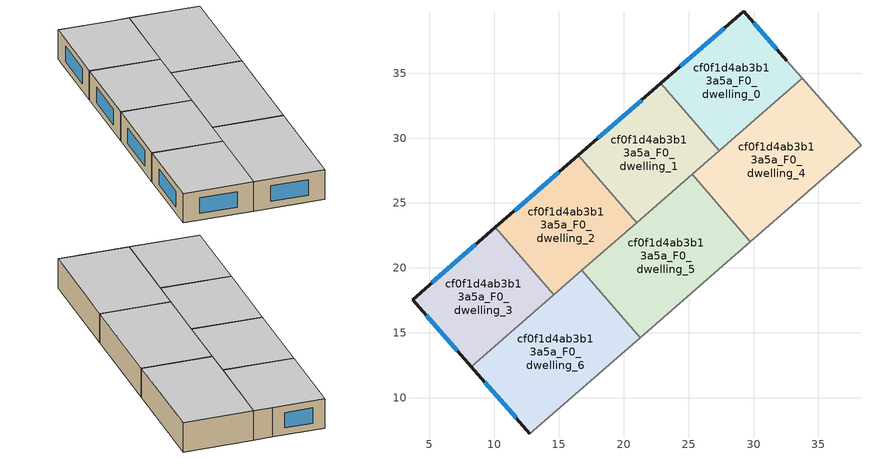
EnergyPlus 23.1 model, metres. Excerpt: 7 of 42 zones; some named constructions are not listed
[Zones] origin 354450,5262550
cf0f1d4ab3b13a5a_F0_dwelling_0
 floor ground (EU_floor_Construction): 32.57,35.95 33.76,34.6 27.37,29.04 22.86,34.22 29.24,39.77 z0
 wall outside (EU_wall_Construction): 32.57,35.95 29.24,39.77 22.86,34.22 z0:3
 wall to cf0f1d4ab3b13a5a_F0_dwelling_1 (EU_wall_Construction): 22.86,34.22 27.37,29.04 z0:3
 wall adiabatic (EU_wall_Construction): 33.76,34.6 32.57,35.95 z0:3
 wall to cf0f1d4ab3b13a5a_F0_dwelling_4 (EU_wall_Construction): 27.37,29.04 33.76,34.6 z0:3
 window (EU_Window_Construction): 27.74,38.47 24.36,35.52 / 31.79,36.85 30.02,38.87 z0.7:2.3
 ceiling to cf0f1d4ab3b13a5a_F1_dwelling_0 (EU_floor_Construction): 33.76,34.6 32.57,35.95 29.24,39.77 22.86,34.22 27.37,29.04 z3
cf0f1d4ab3b13a5a_F0_dwelling_1
 floor ground (EU_floor_Construction): 22.86,34.22 27.37,29.04 20.99,23.49 16.48,28.67 z0
 wall outside (EU_wall_Construction): 22.86,34.22 16.48,28.67 z0:3
 wall to cf0f1d4ab3b13a5a_F0_dwelling_2 (EU_wall_Construction): 16.48,28.67 20.99,23.49 z0:3
 wall to cf0f1d4ab3b13a5a_F0_dwelling_5 (EU_wall_Construction): 20.99,23.49 25.26,27.2 z0:3
 wall to cf0f1d4ab3b13a5a_F0_dwelling_4 (EU_wall_Construction): 25.26,27.2 27.37,29.04 z0:3
 window (EU_Window_Construction): 21.36,32.92 17.98,29.97 z0.7:2.3
 ceiling to cf0f1d4ab3b13a5a_F1_dwelling_1 (EU_floor_Construction): 27.37,29.04 22.86,34.22 16.48,28.67 20.99,23.49 z3
cf0f1d4ab3b13a5a_F0_dwelling_2
 floor ground (EU_floor_Construction): 16.48,28.67 20.99,23.49 14.61,17.93 10.1,23.11 z0
 wall outside (EU_wall_Construction): 16.48,28.67 10.1,23.11 z0:3
 wall to cf0f1d4ab3b13a5a_F0_dwelling_3 (EU_wall_Construction): 10.1,23.11 14.61,17.93 z0:3
 wall to cf0f1d4ab3b13a5a_F0_dwelling_6 (EU_wall_Construction): 14.61,17.93 16.75,19.8 z0:3
 wall to cf0f1d4ab3b13a5a_F0_dwelling_5 (EU_wall_Construction): 16.75,19.8 20.99,23.49 z0:3
 window (EU_Window_Construction): 14.98,27.36 11.6,24.42 z0.7:2.3
 ceiling to cf0f1d4ab3b13a5a_F1_dwelling_2 (EU_floor_Construction): 20.99,23.49 16.48,28.67 10.1,23.11 14.61,17.93 z3
cf0f1d4ab3b13a5a_F0_dwelling_3
 floor ground (EU_floor_Construction): 10.1,23.11 14.61,17.93 8.23,12.39 3.71,17.55 z0
 wall outside (EU_wall_Construction): 10.1,23.11 3.71,17.55 8.23,12.39 z0:3
 wall to cf0f1d4ab3b13a5a_F0_dwelling_6 (EU_wall_Construction): 8.23,12.39 14.61,17.93 z0:3
 window (EU_Window_Construction): 4.77,16.34 7.17,13.6 / 8.6,21.81 5.21,18.86 z0.7:2.3
 ceiling to cf0f1d4ab3b13a5a_F1_dwelling_3 (EU_floor_Construction): 14.61,17.93 10.1,23.11 3.71,17.55 8.23,12.39 z3
cf0f1d4ab3b13a5a_F0_dwelling_4
 floor ground (EU_floor_Construction): 33.76,34.6 38.28,29.44 29.76,22.03 25.26,27.2 z0
 wall adiabatic (EU_wall_Construction): 29.76,22.03 38.28,29.44 33.76,34.6 z0:3
 wall to cf0f1d4ab3b13a5a_F0_dwelling_5 (EU_wall_Construction): 25.26,27.2 29.76,22.03 z0:3
 ceiling to cf0f1d4ab3b13a5a_F1_dwelling_4 (EU_floor_Construction): 38.28,29.44 33.76,34.6 25.26,27.2 29.76,22.03 z3
cf0f1d4ab3b13a5a_F0_dwelling_5
 floor ground (EU_floor_Construction): 25.26,27.2 29.76,22.03 21.26,14.62 16.75,19.8 z0
 wall adiabatic (EU_wall_Construction): 21.26,14.62 29.76,22.03 z0:3
 wall to cf0f1d4ab3b13a5a_F0_dwelling_6 (EU_wall_Construction): 16.75,19.8 21.26,14.62 z0:3
 ceiling to cf0f1d4ab3b13a5a_F1_dwelling_5 (EU_floor_Construction): 29.76,22.03 25.26,27.2 16.75,19.8 21.26,14.62 z3
cf0f1d4ab3b13a5a_F0_dwelling_6
 floor ground (EU_floor_Construction): 16.75,19.8 21.26,14.62 12.75,7.22 8.23,12.39 z0
 wall outside (EU_wall_Construction): 8.23,12.39 12.75,7.22 z0:3
 wall adiabatic (EU_wall_Construction): 12.75,7.22 21.26,14.62 z0:3
 window (EU_Window_Construction): 9.29,11.17 11.69,8.43 z0.7:2.3
 ceiling to cf0f1d4ab3b13a5a_F1_dwelling_6 (EU_floor_Construction): 21.26,14.62 16.75,19.8 8.23,12.39 12.75,7.22 z3
[SCHEDULE:FILE] Column Number=1; Rows to Skip at Top=0; Number of Hours of Data=8760; Column Separator=Comma; Interpolate to Timestep=No; Minutes per Item=60; Adjust Schedule for Daylight Savings=Yes
Name | File
EU_Step8_GainSchedule_cf0f1d4ab3b13a5a_F1_dwelling_2_f000 | ../../schedules/cf0f1d4ab3b13a5a/cf0f1d4ab3b13a5a_F1_dwelling_2_f000_gain.csv
EU_Step8_GainSchedule_cf0f1d4ab3b13a5a_F1_dwelling_3_f000 | ../../schedules/cf0f1d4ab3b13a5a/cf0f1d4ab3b13a5a_F1_dwelling_3_f000_gain.csv
EU_Step8_GainSchedule_cf0f1d4ab3b13a5a_F1_dwelling_4_f000 | ../../schedules/cf0f1d4ab3b13a5a/cf0f1d4ab3b13a5a_F1_dwelling_4_f000_gain.csv
EU_Step8_GainSchedule_cf0f1d4ab3b13a5a_F1_dwelling_5_f000 | ../../schedules/cf0f1d4ab3b13a5a/cf0f1d4ab3b13a5a_F1_dwelling_5_f000_gain.csv
EU_Step8_GainSchedule_cf0f1d4ab3b13a5a_F1_dwelling_6_f000 | ../../schedules/cf0f1d4ab3b13a5a/cf0f1d4ab3b13a5a_F1_dwelling_6_f000_gain.csv
EU_Step8_GainSchedule_cf0f1d4ab3b13a5a_F2_dwelling_0_f000 | ../../schedules/cf0f1d4ab3b13a5a/cf0f1d4ab3b13a5a_F2_dwelling_0_f000_gain.csv
EU_Step8_GainSchedule_cf0f1d4ab3b13a5a_F2_dwelling_1_f000 | ../../schedules/cf0f1d4ab3b13a5a/cf0f1d4ab3b13a5a_F2_dwelling_1_f000_gain.csv
EU_Step8_GainSchedule_cf0f1d4ab3b13a5a_F2_dwelling_2_f000 | ../../schedules/cf0f1d4ab3b13a5a/cf0f1d4ab3b13a5a_F2_dwelling_2_f000_gain.csv
EU_Step8_GainSchedule_cf0f1d4ab3b13a5a_F2_dwelling_3_f000 | ../../schedules/cf0f1d4ab3b13a5a/cf0f1d4ab3b13a5a_F2_dwelling_3_f000_gain.csv
EU_Step8_GainSchedule_cf0f1d4ab3b13a5a_F2_dwelling_4_f000 | ../../schedules/cf0f1d4ab3b13a5a/cf0f1d4ab3b13a5a_F2_dwelling_4_f000_gain.csv
EU_Step8_GainSchedule_cf0f1d4ab3b13a5a_F2_dwelling_5_f000 | ../../schedules/cf0f1d4ab3b13a5a/cf0f1d4ab3b13a5a_F2_dwelling_5_f000_gain.csv
EU_Step8_GainSchedule_cf0f1d4ab3b13a5a_F2_dwelling_6_f000 | ../../schedules/cf0f1d4ab3b13a5a/cf0f1d4ab3b13a5a_F2_dwelling_6_f000_gain.csv
EU_Step8_GainSchedule_cf0f1d4ab3b13a5a_F3_dwelling_0_f000 | ../../schedules/cf0f1d4ab3b13a5a/cf0f1d4ab3b13a5a_F3_dwelling_0_f000_gain.csv
EU_Step8_GainSchedule_cf0f1d4ab3b13a5a_F3_dwelling_1_f000 | ../../schedules/cf0f1d4ab3b13a5a/cf0f1d4ab3b13a5a_F3_dwelling_1_f000_gain.csv
EU_Step8_GainSchedule_cf0f1d4ab3b13a5a_F3_dwelling_2_f000 | ../../schedules/cf0f1d4ab3b13a5a/cf0f1d4ab3b13a5a_F3_dwelling_2_f000_gain.csv
EU_Step8_GainSchedule_cf0f1d4ab3b13a5a_F3_dwelling_3_f000 | ../../schedules/cf0f1d4ab3b13a5a/cf0f1d4ab3b13a5a_F3_dwelling_3_f000_gain.csv
EU_Step8_GainSchedule_cf0f1d4ab3b13a5a_F3_dwelling_4_f000 | ../../schedules/cf0f1d4ab3b13a5a/cf0f1d4ab3b13a5a_F3_dwelling_4_f000_gain.csv
EU_Step8_GainSchedule_cf0f1d4ab3b13a5a_F3_dwelling_5_f000 | ../../schedules/cf0f1d4ab3b13a5a/cf0f1d4ab3b13a5a_F3_dwelling_5_f000_gain.csv
EU_Step8_GainSchedule_cf0f1d4ab3b13a5a_F3_dwelling_6_f000 | ../../schedules/cf0f1d4ab3b13a5a/cf0f1d4ab3b13a5a_F3_dwelling_6_f000_gain.csv
EU_Step8_GainSchedule_cf0f1d4ab3b13a5a_F4_dwelling_0_f000 | ../../schedules/cf0f1d4ab3b13a5a/cf0f1d4ab3b13a5a_F4_dwelling_0_f000_gain.csv
EU_Step8_GainSchedule_cf0f1d4ab3b13a5a_F4_dwelling_1_f000 | ../../schedules/cf0f1d4ab3b13a5a/cf0f1d4ab3b13a5a_F4_dwelling_1_f000_gain.csv
EU_Step8_GainSchedule_cf0f1d4ab3b13a5a_F4_dwelling_2_f000 | ../../schedules/cf0f1d4ab3b13a5a/cf0f1d4ab3b13a5a_F4_dwelling_2_f000_gain.csv
EU_Step8_GainSchedule_cf0f1d4ab3b13a5a_F4_dwelling_3_f000 | ../../schedules/cf0f1d4ab3b13a5a/cf0f1d4ab3b13a5a_F4_dwelling_3_f000_gain.csv
EU_Step8_GainSchedule_cf0f1d4ab3b13a5a_F4_dwelling_4_f000 | ../../schedules/cf0f1d4ab3b13a5a/cf0f1d4ab3b13a5a_F4_dwelling_4_f000_gain.csv
EU_Step8_GainSchedule_cf0f1d4ab3b13a5a_F4_dwelling_5_f000 | ../../schedules/cf0f1d4ab3b13a5a/cf0f1d4ab3b13a5a_F4_dwelling_5_f000_gain.csv
EU_Step8_GainSchedule_cf0f1d4ab3b13a5a_F4_dwelling_6_f000 | ../../schedules/cf0f1d4ab3b13a5a/cf0f1d4ab3b13a5a_F4_dwelling_6_f000_gain.csv
